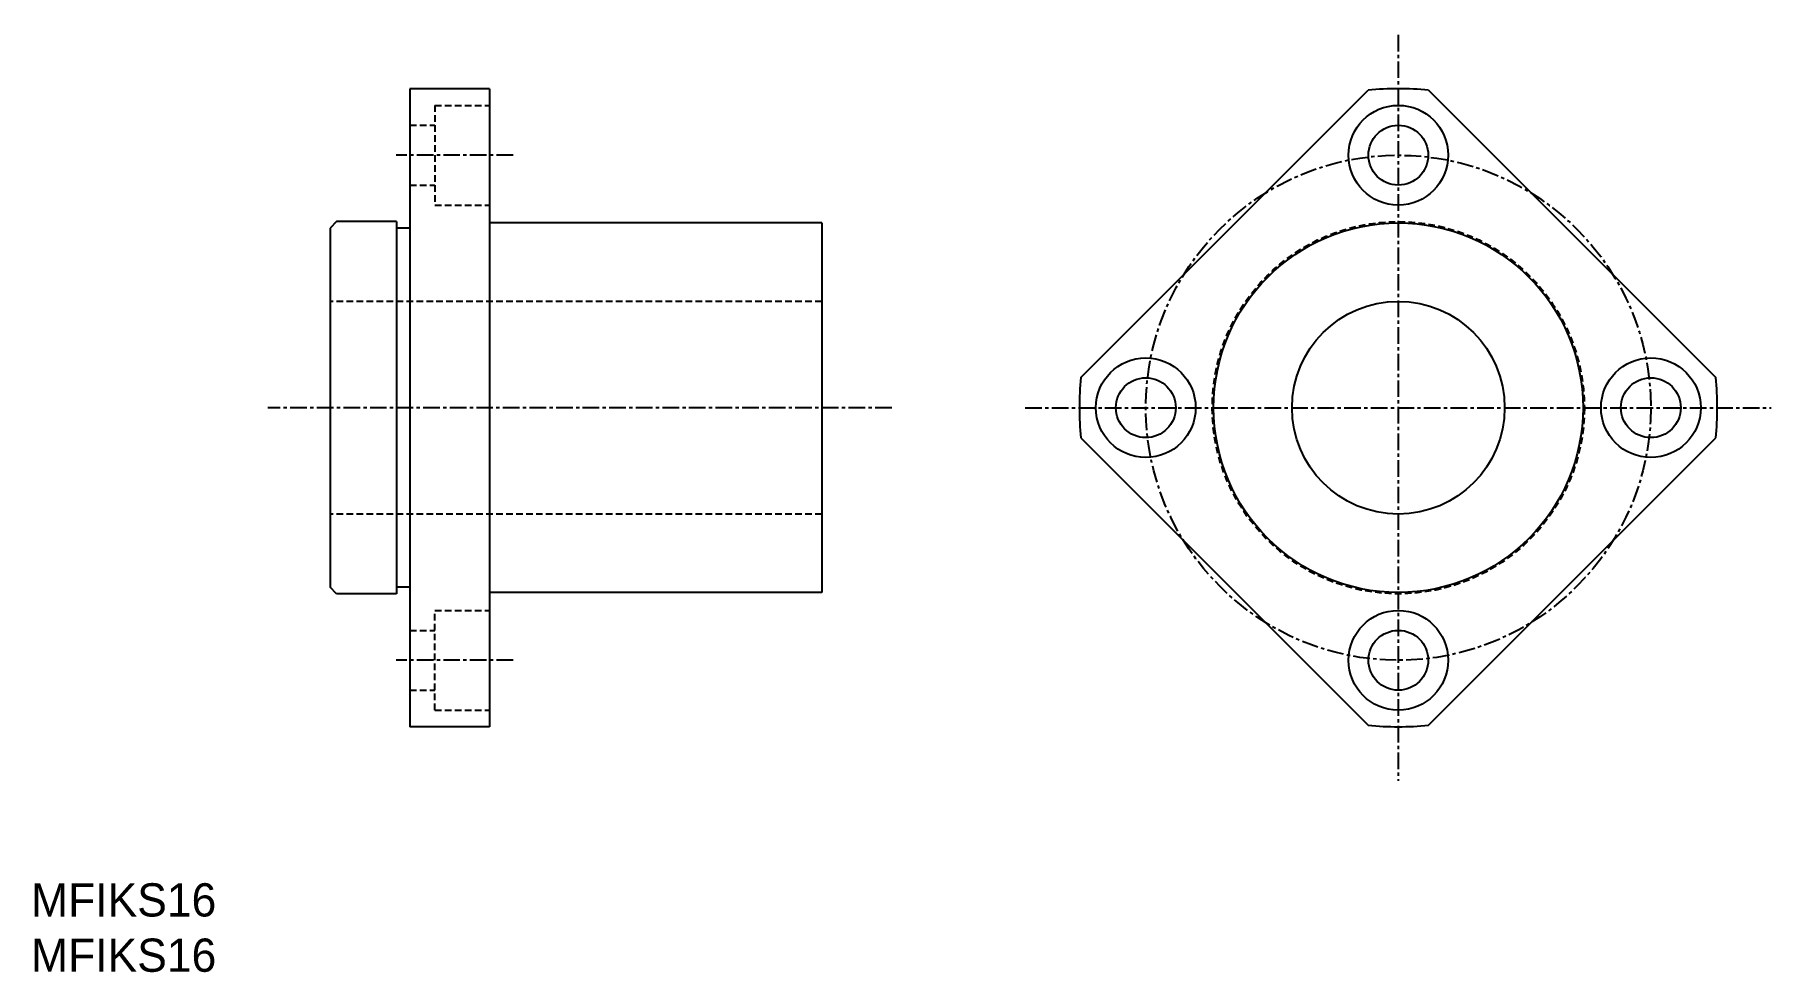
# Model space of a CAD drawing. Extents: x 10 to 141, y 10 to 81.
import ezdxf

# ---------------------------------------------------------------- set-up
doc = ezdxf.new("R2010")
doc.units = 0
doc.linetypes.add('CENTER', pattern=[2, 1.25, -0.25, 0.25, -0.25])
doc.linetypes.add('DASHED', pattern=[0.75, 0.5, -0.25])
doc.layers.get('0').update_dxf_attribs({"linetype": 'CONTINUOUS'})
doc.layers.add('CENTER', color=1, linetype='CENTER')

# ---------------------------------------------------------------- blocks, each defined once
blk = doc.blocks.new('*U2')
for p in [(234.76, 82.62), (234.76, 78.46)]:
    blk.add_text('MFIKS16', height=2.5).set_placement(p)

msp = doc.modelspace()

# ---------------------------------------------------------------- linework, layer by layer
at = {"color": 7, "linetype": 'CONTINUOUS'}
for p, q in [((38.49, 76.44), (38.49, 28.44)), ((44.49, 76.44), (38.49, 76.44)), ((44.49, 76.44), (44.49, 28.44)), ((88.97, 54.71), (110.6, 76.33)), ((115.14, 76.33), (136.76, 54.71)), ((32.99, 66.44), (32.49, 65.94)), ((32.49, 65.94), (32.49, 38.94)), ((37.49, 66.44), (32.99, 66.44)), ((37.49, 66.44), (37.49, 38.44)), ((38.49, 65.94), (37.49, 65.94)), ((69.49, 66.34), (44.49, 66.34)), ((69.49, 66.34), (69.49, 38.54)), ((88.97, 50.17), (110.6, 28.55)), ((115.14, 28.55), (136.76, 50.17)), ((32.99, 38.44), (32.49, 38.94)), ((37.49, 38.44), (32.99, 38.44)), ((38.49, 38.94), (37.49, 38.94)), ((69.49, 38.54), (44.49, 38.54)), ((44.49, 28.44), (38.49, 28.44))]:
    msp.add_line(p, q, dxfattribs=at)
at = {"color": 3, "linetype": 'DASHED'}
for p, q in [((40.39, 75.19), (40.39, 67.69)), ((40.39, 75.19), (44.49, 75.19)), ((38.49, 73.69), (40.39, 73.69)), ((38.49, 69.19), (40.39, 69.19)), ((40.39, 67.69), (44.49, 67.69)), ((69.49, 60.44), (32.49, 60.44)), ((69.49, 44.44), (32.49, 44.44)), ((40.39, 29.69), (40.39, 37.19)), ((40.39, 37.19), (44.49, 37.19)), ((38.49, 35.69), (40.39, 35.69)), ((38.49, 31.19), (40.39, 31.19)), ((40.39, 29.69), (44.49, 29.69))]:
    msp.add_line(p, q, dxfattribs=at)
at = {"color": 7, "linetype": 'CONTINUOUS'}
for centre, radius in [((112.87, 71.44), 3.75), ((112.87, 71.44), 2.25), ((112.87, 52.44), 13.9), ((112.87, 52.44), 8), ((93.87, 52.44), 3.75), ((131.87, 52.44), 3.75), ((93.87, 52.44), 2.25), ((131.87, 52.44), 2.25), ((112.87, 33.44), 3.75), ((112.87, 33.44), 2.25)]:
    msp.add_circle(centre, radius, dxfattribs=at)
at = {"color": 3, "linetype": 'DASHED'}
msp.add_circle((112.87, 52.44), 14, dxfattribs=at)
at = {"color": 7, "linetype": 'CONTINUOUS'}
for start, end in [(84.5712, 95.4288), (174.5712, 185.4288), (354.5712, 5.4288), (264.5712, 275.4288)]:
    msp.add_arc((112.87, 52.44), 24, start, end, dxfattribs=at)
at = {"layer": 'CENTER', "color": 1, "linetype": 'CENTER'}
for p, q in [((112.87, 80.5), (112.87, 24.38)), ((46.27, 71.44), (37.46, 71.44)), ((74.75, 52.44), (27.81, 52.44)), ((84.8, 52.44), (140.93, 52.44)), ((46.27, 33.44), (37.46, 33.44))]:
    msp.add_line(p, q, dxfattribs=at)
msp.add_circle((112.87, 52.44), 19, dxfattribs=at)

# ---------------------------------------------------------------- block references
at = {"color": 7, "linetype": 'CONTINUOUS'}
msp.add_blockref('*U2', (-224.76, -68.46), dxfattribs=at)

doc.saveas('drawing.dxf')
